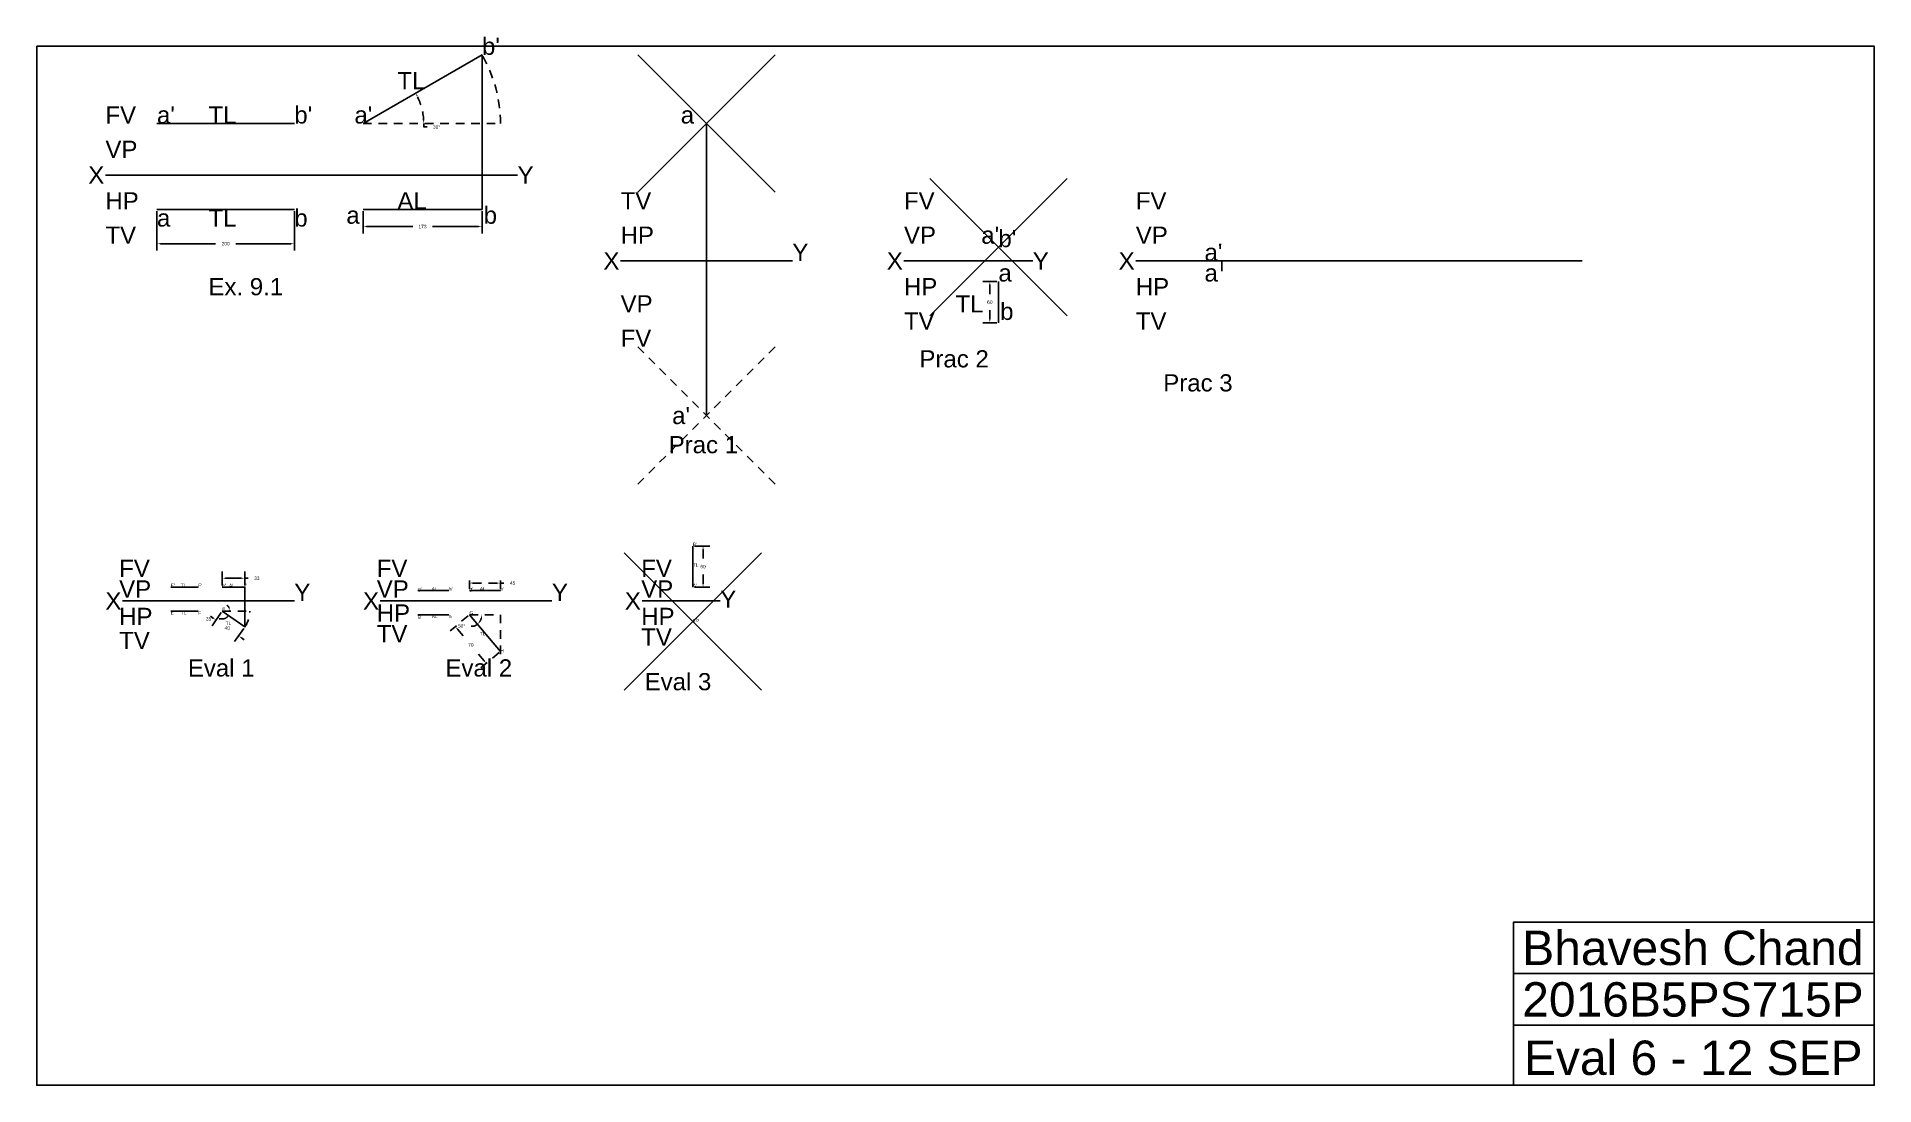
# Model space of a CAD drawing. Header units: inches. Extents: x -14 to 12.8, y -10.4 to 4.9.
import ezdxf

# ---------------------------------------------------------------- set-up
doc = ezdxf.new("R2010")
doc.units = ezdxf.units.IN
doc.header["$MEASUREMENT"] = 0
doc.header["$PDMODE"] = 3
doc.linetypes.add('HIDDEN2', pattern=[0.1875, 0.125, -0.0625])
doc.styles.get("Standard").update_dxf_attribs({"font": 'arial.ttf'})
doc.dimstyles.new('Copy of Standard', dxfattribs={"dimtxt": 0.05, "dimasz": 0.05, "dimexe": 0.1, "dimexo": 0.025, "dimgap": 0.09, "dimtad": 0, "dimtih": 1, "dimtoh": 1, "dimdec": 0, "dimlfac": 100, "dimzin": 0, "dimdsep": 46, "dimtxsty": 'Standard', "dimcen": 0.09, "dimadec": 0, "dimazin": 0, "dimtfac": 1, "dimtdec": 0, "dimtofl": 0, "dimtmove": 0, "dimatfit": 3, "dimfxl": 1, "dimtolj": 1, "dimtzin": 0, "dimarcsym": 0})

# ---------------------------------------------------------------- blocks, each defined once
blk = doc.blocks.new('*D2')
at = {"color": 0, "lineweight": -2, "transparency": 16777216}
for p, q in [((-9.25, 2.35), (-9.25, 2.025)), ((-7.518, 2.35), (-7.518, 2.025)), ((-9.2, 2.125), (-8.527, 2.125)), ((-7.568, 2.125), (-8.241, 2.125))]:
    blk.add_line(p, q, dxfattribs=at)
at = {"color": 0, "transparency": 16777216}
for points in [[(-9.2, 2.133), (-9.2, 2.117), (-9.25, 2.125)], [(-7.568, 2.133), (-7.568, 2.117), (-7.518, 2.125)]]:
    blk.add_solid(points, dxfattribs=at)
at = {"layer": 'Defpoints', "color": 0, "transparency": 16777216}
for p in [(-9.25, 2.375), (-7.518, 2.375), (-7.518, 2.125)]:
    blk.add_point(p, dxfattribs=at)
at = {"color": 0, "transparency": 16777216, "insert": (-8.384, 2.125), "char_height": 0.05, "attachment_point": 5}
blk.add_mtext('\\A1;173', dxfattribs=at)
blk = doc.blocks.new('*D3')
at = {"color": 0, "linetype": 'HIDDEN2', "lineweight": -2, "transparency": 16777216}
blk.add_line((-8.368, 3.575), (-8.318, 3.575), dxfattribs=at)
for start, end in [(3.2416, 26.7584), (356.7584, 0)]:
    blk.add_arc((-9.25, 3.625), 0.884, start, end, dxfattribs=at)
at = {"color": 0, "linetype": 'HIDDEN2', "transparency": 16777216}
for points in [[(-8.468, 4.019), (-8.453, 4.027), (-8.485, 4.067)], [(-8.359, 3.675), (-8.376, 3.675), (-8.366, 3.625)]]:
    blk.add_solid(points, dxfattribs=at)
at = {"layer": 'Defpoints', "color": 0, "linetype": 'HIDDEN2', "transparency": 16777216}
for p in [(-7.518, 4.625), (-8.419, 3.927), (-9.25, 3.625), (-9.25, 3.625), (-7.25, 3.625)]:
    blk.add_point(p, dxfattribs=at)
at = {"color": 0, "linetype": 'HIDDEN2', "transparency": 16777216, "insert": (-8.179, 3.575), "char_height": 0.05, "attachment_point": 5}
blk.add_mtext('\\A1;30°', dxfattribs=at)
blk = doc.blocks.new('*D4')
at = {"color": 0, "lineweight": -2, "transparency": 16777216}
for p, q in [((-12.25, 2.35), (-12.25, 1.775)), ((-10.25, 2.35), (-10.25, 1.775)), ((-12.2, 1.875), (-11.396, 1.875)), ((-10.3, 1.875), (-11.104, 1.875))]:
    blk.add_line(p, q, dxfattribs=at)
at = {"color": 0, "transparency": 16777216}
for points in [[(-12.2, 1.883), (-12.2, 1.867), (-12.25, 1.875)], [(-10.3, 1.883), (-10.3, 1.867), (-10.25, 1.875)]]:
    blk.add_solid(points, dxfattribs=at)
at = {"layer": 'Defpoints', "color": 0, "transparency": 16777216}
for p in [(-12.25, 2.375), (-10.25, 2.375), (-10.25, 1.875)]:
    blk.add_point(p, dxfattribs=at)
at = {"color": 0, "transparency": 16777216, "insert": (-11.25, 1.875), "char_height": 0.05, "attachment_point": 5}
blk.add_mtext('\\A1;200', dxfattribs=at)
blk = doc.blocks.new('*D5')
at = {"color": 0, "lineweight": -2, "transparency": 16777216}
for p, q in [((-0.025, 1.325), (-0.225, 1.325)), ((-0.125, 1.275), (-0.125, 1.141)), ((-0.125, 0.775), (-0.125, 0.909)), ((-0.025, 0.725), (-0.225, 0.725))]:
    blk.add_line(p, q, dxfattribs=at)
at = {"color": 0, "transparency": 16777216}
for points in [[(-0.133, 1.275), (-0.117, 1.275), (-0.125, 1.325)], [(-0.133, 0.775), (-0.117, 0.775), (-0.125, 0.725)]]:
    blk.add_solid(points, dxfattribs=at)
at = {"layer": 'Defpoints', "color": 0, "transparency": 16777216}
for p in [(0, 1.325), (-0.125, 0.725), (0, 0.725)]:
    blk.add_point(p, dxfattribs=at)
at = {"color": 0, "transparency": 16777216, "insert": (-0.125, 1.025), "char_height": 0.05, "attachment_point": 5}
blk.add_mtext('\\A1;60', dxfattribs=at)
blk = doc.blocks.new('*D8')
at = {"color": 0, "linetype": 'HIDDEN2', "lineweight": -2, "transparency": 16777216}
blk.add_line((-11.296, -3.587), (-11.346, -3.587), dxfattribs=at)
for start, end in [(25.8419, 51.6839), (271.8699, 325), (273.3161, 299.1581)]:
    blk.add_arc((-11.3, -3.475), 0.112, start, end, dxfattribs=at)
at = {"color": 0, "linetype": 'HIDDEN2', "transparency": 16777216}
for points in [[(-11.191, -3.424), (-11.207, -3.428), (-11.188, -3.475)], [(-11.251, -3.566), (-11.24, -3.579), (-11.208, -3.539)]]:
    blk.add_solid(points, dxfattribs=at)
at = {"layer": 'Defpoints', "color": 0, "linetype": 'HIDDEN2', "transparency": 16777216}
for p in [(-11.3, -3.475), (-11.3, -3.475), (-10.9, -3.475), (-11.191, -3.498), (-10.972, -3.704)]:
    blk.add_point(p, dxfattribs=at)
at = {"color": 0, "linetype": 'HIDDEN2', "transparency": 16777216, "insert": (-11.485, -3.587), "char_height": 0.05, "attachment_point": 5}
blk.add_mtext('\\A1;35°', dxfattribs=at)
blk = doc.blocks.new('*D9')
at = {"color": 0, "linetype": 'HIDDEN2', "lineweight": -2, "transparency": 16777216}
blk.add_line((-7.627, -3.69), (-7.677, -3.69), dxfattribs=at)
for start, end in [(294.0576, 310), (325.9424, 344.0576)]:
    blk.add_arc((-7.7, -3.525), 0.18, start, end, dxfattribs=at)
at = {"color": 0, "linetype": 'HIDDEN2', "transparency": 16777216}
for points in [[(-7.544, -3.632), (-7.557, -3.62), (-7.584, -3.663)], [(-7.535, -3.573), (-7.518, -3.576), (-7.52, -3.525)]]:
    blk.add_solid(points, dxfattribs=at)
at = {"layer": 'Defpoints', "color": 0, "linetype": 'HIDDEN2', "transparency": 16777216}
for p in [(-7.7, -3.525), (-7.7, -3.525), (-7.527, -3.577), (-7.25, -3.525), (-7.25, -4.061)]:
    blk.add_point(p, dxfattribs=at)
at = {"color": 0, "linetype": 'HIDDEN2', "transparency": 16777216, "insert": (-7.816, -3.69), "char_height": 0.05, "attachment_point": 5}
blk.add_mtext('\\A1;50°', dxfattribs=at)
blk = doc.blocks.new('*D10')
at = {"color": 0, "linetype": 'HIDDEN2', "lineweight": -2, "transparency": 16777216}
for p, q in [((-7.719, -3.541), (-7.983, -3.762)), ((-7.874, -3.736), (-7.778, -3.851)), ((-7.488, -4.196), (-7.584, -4.082)), ((-7.269, -4.077), (-7.533, -4.299))]:
    blk.add_line(p, q, dxfattribs=at)
at = {"color": 0, "linetype": 'HIDDEN2', "transparency": 16777216}
for points in [[(-7.868, -3.731), (-7.88, -3.742), (-7.906, -3.698)], [(-7.482, -4.191), (-7.495, -4.201), (-7.456, -4.234)]]:
    blk.add_solid(points, dxfattribs=at)
at = {"layer": 'Defpoints', "color": 0, "linetype": 'HIDDEN2', "transparency": 16777216}
for p in [(-7.906, -3.698), (-7.7, -3.525), (-7.25, -4.061)]:
    blk.add_point(p, dxfattribs=at)
at = {"color": 0, "linetype": 'HIDDEN2', "transparency": 16777216, "insert": (-7.681, -3.966), "char_height": 0.05, "attachment_point": 5}
blk.add_mtext('\\A1;70', dxfattribs=at)
blk = doc.blocks.new('*D11')
at = {"color": 0, "linetype": 'HIDDEN2', "lineweight": -2, "transparency": 16777216}
for p, q in [((-7.7, -3.15), (-7.7, -2.965)), ((-7.65, -3.065), (-7.3, -3.065)), ((-7.25, -3.15), (-7.25, -2.965)), ((-7.25, -3.065), (-7.2, -3.065))]:
    blk.add_line(p, q, dxfattribs=at)
at = {"color": 0, "linetype": 'HIDDEN2', "transparency": 16777216}
for points in [[(-7.65, -3.057), (-7.65, -3.073), (-7.7, -3.065)], [(-7.3, -3.057), (-7.3, -3.073), (-7.25, -3.065)]]:
    blk.add_solid(points, dxfattribs=at)
at = {"layer": 'Defpoints', "color": 0, "linetype": 'HIDDEN2', "transparency": 16777216}
for p in [(-7.7, -3.175), (-7.25, -3.065), (-7.25, -3.175)]:
    blk.add_point(p, dxfattribs=at)
at = {"color": 0, "linetype": 'HIDDEN2', "transparency": 16777216, "insert": (-7.073, -3.065), "char_height": 0.05, "attachment_point": 5}
blk.add_mtext('\\A1;45', dxfattribs=at)
blk = doc.blocks.new('*D12')
at = {"color": 0, "lineweight": -2, "transparency": 16777216}
for p, q in [((-4.425, -2.525), (-4.2, -2.525)), ((-4.3, -2.575), (-4.3, -2.709)), ((-4.3, -3.075), (-4.3, -2.941)), ((-4.425, -3.125), (-4.2, -3.125))]:
    blk.add_line(p, q, dxfattribs=at)
at = {"color": 0, "transparency": 16777216}
for points in [[(-4.308, -2.575), (-4.292, -2.575), (-4.3, -2.525)], [(-4.308, -3.075), (-4.292, -3.075), (-4.3, -3.125)]]:
    blk.add_solid(points, dxfattribs=at)
at = {"layer": 'Defpoints', "color": 0, "transparency": 16777216}
for p in [(-4.45, -2.525), (-4.45, -3.125), (-4.3, -3.125)]:
    blk.add_point(p, dxfattribs=at)
at = {"color": 0, "transparency": 16777216, "insert": (-4.3, -2.825), "char_height": 0.05, "attachment_point": 5}
blk.add_mtext('\\A1;60', dxfattribs=at)
blk = doc.blocks.new('*D13')
at = {"color": 0, "lineweight": -2, "transparency": 16777216}
for p, q in [((-11.431, -3.574), (-11.472, -3.546)), ((-11.314, -3.495), (-11.447, -3.685)), ((-10.987, -3.725), (-11.119, -3.914)), ((-11.021, -3.861), (-10.98, -3.89))]:
    blk.add_line(p, q, dxfattribs=at)
at = {"color": 0, "transparency": 16777216}
for points in [[(-11.426, -3.568), (-11.435, -3.581), (-11.39, -3.603)], [(-11.016, -3.854), (-11.026, -3.868), (-11.062, -3.832)]]:
    blk.add_solid(points, dxfattribs=at)
at = {"layer": 'Defpoints', "color": 0, "transparency": 16777216}
for p in [(-11.3, -3.475), (-10.972, -3.704), (-11.062, -3.832)]:
    blk.add_point(p, dxfattribs=at)
at = {"color": 0, "transparency": 16777216, "insert": (-11.226, -3.718), "char_height": 0.05, "attachment_point": 5}
blk.add_mtext('\\A1;40', dxfattribs=at)
blk = doc.blocks.new('*D14')
at = {"color": 0, "lineweight": -2, "transparency": 16777216}
for p, q in [((-11.3, -3.1), (-11.3, -2.894)), ((-10.972, -3.1), (-10.972, -2.894)), ((-11.25, -2.994), (-11.022, -2.994)), ((-10.972, -2.994), (-10.922, -2.994))]:
    blk.add_line(p, q, dxfattribs=at)
at = {"color": 0, "transparency": 16777216}
for points in [[(-11.25, -2.986), (-11.25, -3.002), (-11.3, -2.994)], [(-11.022, -2.986), (-11.022, -3.002), (-10.972, -2.994)]]:
    blk.add_solid(points, dxfattribs=at)
at = {"layer": 'Defpoints', "color": 0, "transparency": 16777216}
for p in [(-11.3, -3.125), (-10.972, -2.994), (-10.972, -3.125)]:
    blk.add_point(p, dxfattribs=at)
at = {"color": 0, "transparency": 16777216, "insert": (-10.797, -2.994), "char_height": 0.05, "attachment_point": 5}
blk.add_mtext('\\A1;33', dxfattribs=at)

msp = doc.modelspace()

# ---------------------------------------------------------------- linework, layer by layer
for p, q in [((-9.25, 3.625), (-7.518, 4.625)), ((-7.518, 4.625), (-7.518, 2.375)), ((-12.25, 3.625), (-10.25, 3.625)), ((-13, 2.875), (-7, 2.875)), ((-12.25, 2.375), (-10.25, 2.375)), ((-9.25, 2.375), (-7.518, 2.375)), ((-5.5, 1.625), (-3, 1.625)), ((-1.375, 1.625), (0.5, 1.625)), ((2, 1.625), (8.5, 1.625)), ((0, 1.325), (0, 0.725)), ((-4.45, -3.125), (-4.45, -2.525)), ((-12.05, -3.125), (-11.65, -3.125)), ((-11.3, -3.125), (-10.972, -3.125)), ((-10.972, -3.704), (-10.972, -3.125)), ((-8.45, -3.175), (-8, -3.175)), ((-7.7, -3.175), (-7.25, -3.175)), ((-12.75, -3.325), (-10.25, -3.325)), ((-12.05, -3.475), (-11.65, -3.475)), ((-11.3, -3.475), (-10.972, -3.704)), ((-9, -3.325), (-6.5, -3.325)), ((-5.188, -3.325), (-4.05, -3.325)), ((-8.45, -3.525), (-8, -3.525)), ((-7.7, -3.525), (-7.25, -4.061))]:
    msp.add_line(p, q)
at = {"linetype": 'HIDDEN2'}
for p, q in [((-9.25, 3.625), (-7.25, 3.625)), ((-11.3, -3.475), (-10.9, -3.475)), ((-7.7, -3.525), (-7.25, -3.525)), ((-7.25, -3.525), (-7.25, -4.175))]:
    msp.add_line(p, q, dxfattribs=at)
at = {"color": 1}
for p, q in [((-4.25, 1.625), (-4.25, 3.625)), ((-4.25, 1.625), (-4.25, -0.625)), ((3.25, 1.625), (3.25, 1.475))]:
    msp.add_line(p, q, dxfattribs=at)
for points in [[(-14, 4.75), (12.75, 4.75), (12.75, -10.375), (-14, -10.375)], [(12.75, -8.75), (7.5, -8.75), (7.5, -8), (12.75, -8)], [(12.75, -9.5), (7.5, -9.5), (7.5, -8.75), (12.75, -8.75)], [(12.75, -10.375), (7.5, -10.375), (7.5, -9.5), (12.75, -9.5)]]:
    msp.add_lwpolyline(points, close=True)
at = {"linetype": 'HIDDEN2'}
for centre, radius, start, end in [((-9.25, 3.625), 2, 0, 30), ((-11.3, -3.475), 0.4, 325, 0)]:
    msp.add_arc(centre, radius, start, end, dxfattribs=at)
for p in [(-4.25, 3.625), (0, 1.825), (-4.45, -3.625)]:
    msp.add_point(p)
msp.add_point((-4.25, -0.625), dxfattribs=at)

# ---------------------------------------------------------------- texts
for s, height, p in [("b'", 0.25, (-7.518, 4.625)), ('TL', 0.25, (-8.75, 4.125)), ('FV', 0.25, (-13, 3.625)), ("a'", 0.25, (-12.25, 3.625)), ('TL', 0.25, (-11.5, 3.625)), ("b'", 0.25, (-10.25, 3.625)), ("a'", 0.25, (-9.375, 3.625)), ('a', 0.25, (-4.625, 3.625)), ('VP', 0.25, (-13, 3.125)), ('HP', 0.25, (-13, 2.375)), ('AL', 0.25, (-8.75, 2.375)), ('b', 0.25, (-7.493, 2.166)), ('TV', 0.25, (-5.5, 2.375)), ('FV', 0.25, (-1.375, 2.375)), ('FV', 0.25, (2, 2.375)), ('a', 0.25, (-12.25, 2.125)), ('TL', 0.25, (-11.5, 2.125)), ('b', 0.25, (-10.25, 2.125)), ('a', 0.25, (-9.493, 2.166)), ('TV', 0.25, (-13, 1.875)), ('HP', 0.25, (-5.5, 1.875)), ('VP', 0.25, (-1.375, 1.875)), ("a'", 0.25, (-0.25, 1.875)), ("b'", 0.25, (0, 1.825)), ('VP', 0.25, (2, 1.875)), ("a'", 0.25, (3, 1.625)), ('Ex. 9.1', 0.25, (-11.5, 1.125)), ('HP', 0.25, (-1.375, 1.125)), ('a', 0.25, (0, 1.325)), ('HP', 0.25, (2, 1.125)), ('a', 0.25, (3, 1.325)), ('VP', 0.25, (-5.5, 0.875)), ('TL', 0.25, (-0.625, 0.875)), ('TV', 0.25, (-1.375, 0.625)), ('b', 0.25, (0.025, 0.766)), ('TV', 0.25, (2, 0.625)), ('FV', 0.25, (-5.5, 0.375)), ("a'", 0.25, (-4.75, -0.75)), ('FV', 0.25, (-12.8, -2.975)), ('FV', 0.25, (-9.05, -2.975)), ('FV', 0.25, (-5.2, -2.975)), ('VP', 0.25, (-12.8, -3.275)), ("E'", 0.05, (-12.05, -3.125)), ('TL', 0.05, (-11.9, -3.125)), ("F'", 0.05, (-11.65, -3.125)), ("e'", 0.05, (-11.3, -3.125)), ('AL', 0.05, (-11.2, -3.125)), ("f'", 0.05, (-10.972, -3.125)), ('VP', 0.25, (-9.05, -3.275)), ("g'", 0.05, (-8.45, -3.175)), ('AL', 0.05, (-8.25, -3.175)), ("h'", 0.05, (-8, -3.175)), ("g'", 0.05, (-7.7, -3.175)), ('AL', 0.05, (-7.55, -3.175)), ("h'", 0.05, (-7.25, -3.175)), ('VP', 0.25, (-5.2, -3.275)), ('HP', 0.25, (-12.8, -3.675)), ('E', 0.05, (-12.05, -3.525)), ('TL', 0.05, (-11.9, -3.525)), ('F', 0.05, (-11.65, -3.525)), ('E', 0.05, (-11.3, -3.475)), ('HP', 0.25, (-9.05, -3.625)), ('G', 0.05, (-7.7, -3.525)), ('HP', 0.25, (-5.2, -3.675)), ('TL', 0.05, (-11.25, -3.675)), ('F', 0.05, (-10.972, -3.704)), ('TV', 0.25, (-9.05, -3.925)), ('g', 0.05, (-8.45, -3.575)), ('AL', 0.05, (-8.25, -3.575)), ('h', 0.05, (-8, -3.575)), ('TV', 0.25, (-5.2, -3.975)), ('TV', 0.25, (-12.8, -4.025)), ('TL', 0.05, (-7.55, -3.825)), ('Eval 1', 0.25, (-11.8, -4.425)), ('Eval 2', 0.25, (-8.05, -4.425)), ('H', 0.05, (-7.25, -4.075)), ('Eval 3', 0.25, (-5.15, -4.625))]:
    msp.add_text(s, height=height, dxfattribs=at).set_placement(p)
for s, height, p in [('X', 0.25, (-13.25, 2.75)), ('Y', 0.25, (-7, 2.75)), ('Y', 0.25, (-3, 1.625)), ('X', 0.25, (-5.75, 1.5)), ('X', 0.25, (-1.625, 1.5)), ('Y', 0.25, (0.5, 1.5)), ('X', 0.25, (1.75, 1.5)), ('Prac 2', 0.25, (-1.15, 0.075)), ('Prac 3', 0.25, (2.4, -0.275)), ('Prac 1', 0.25, (-4.8, -1.175)), ("B'", 0.05, (-4.45, -2.525)), ('TL', 0.05, (-4.45, -2.825)), ('X', 0.25, (-13, -3.45)), ('Y', 0.25, (-10.25, -3.325)), ('X', 0.25, (-9.25, -3.45)), ('Y', 0.25, (-6.5, -3.325)), ('X', 0.25, (-5.438, -3.45)), ("A'", 0.05, (-4.45, -3.125)), ('Y', 0.25, (-4.05, -3.425)), ('a', 0.05, (-4.45, -3.625)), ('b', 0.05, (-4.4, -3.625)), ('Bhavesh Chand', 0.5, (7.625, -8.625)), ('2016B5PS715P', 0.5, (7.625, -9.375)), ('Eval 6 - 12 SEP', 0.5, (7.65, -10.225))]:
    msp.add_text(s, height=height).set_placement(p)

# ---------------------------------------------------------------- dimensions: what is measured, and where the dimension line sits
for base, line1, line2, picture, middle in [((-8.419, 3.927), ((-9.25, 3.625), (-7.518, 4.625)), ((-9.25, 3.625), (-7.25, 3.625)), '*D3', (-8.179, 3.575)), ((-11.191, -3.498), ((-11.3, -3.475), (-10.972, -3.704)), ((-11.3, -3.475), (-10.9, -3.475)), '*D8', (-11.485, -3.587)), ((-7.527, -3.577), ((-7.7, -3.525), (-7.25, -4.061)), ((-7.7, -3.525), (-7.25, -3.525)), '*D9', (-7.816, -3.69))]:
    dim = msp.add_angular_dim_2l(base=base, line1=line1, line2=line2, dimstyle='Copy of Standard', dxfattribs=at)
    dim.commit()
    dim.dimension.update_dxf_attribs({"geometry": picture, "text_midpoint": middle})
for base, p1, p2, picture, middle in [((-10.25, 1.875), (-12.25, 2.375), (-10.25, 2.375), '*D4', (-11.25, 1.875)), ((-7.518, 2.125), (-9.25, 2.375), (-7.518, 2.375), '*D2', (-8.384, 2.125)), ((-10.972, -2.994), (-11.3, -3.125), (-10.972, -3.125), '*D14', (-10.797, -2.994))]:
    dim = msp.add_linear_dim(base=base, p1=p1, p2=p2, dimstyle='Copy of Standard')
    dim.commit()
    dim.dimension.update_dxf_attribs({"geometry": picture, "text_midpoint": middle})
for base, p1, p2, picture, middle in [((-0.125, 0.725), (0, 1.325), (0, 0.725), '*D5', (-0.125, 1.025)), ((-4.3, -3.125), (-4.45, -2.525), (-4.45, -3.125), '*D12', (-4.3, -2.825))]:
    dim = msp.add_linear_dim(base=base, p1=p1, p2=p2, angle=90, dimstyle='Copy of Standard')
    dim.commit()
    dim.dimension.update_dxf_attribs({"geometry": picture, "text_midpoint": middle})
dim = msp.add_linear_dim(base=(-7.25, -3.065), p1=(-7.7, -3.175), p2=(-7.25, -3.175), dimstyle='Copy of Standard', dxfattribs=at)
dim.commit()
dim.dimension.update_dxf_attribs({"geometry": '*D11', "text_midpoint": (-7.073, -3.065)})
dim = msp.add_aligned_dim(p1=(-11.3, -3.475), p2=(-10.972, -3.704), distance=-0.156, dimstyle='Copy of Standard')
dim.commit()
dim.dimension.update_dxf_attribs({"geometry": '*D13', "text_midpoint": (-11.226, -3.718)})
dim = msp.add_aligned_dim(p1=(-7.25, -4.061), p2=(-7.7, -3.525), distance=0.269, dimstyle='Copy of Standard', dxfattribs=at)
dim.commit()
dim.dimension.update_dxf_attribs({"geometry": '*D10', "text_midpoint": (-7.681, -3.966)})

doc.saveas('drawing.dxf')
